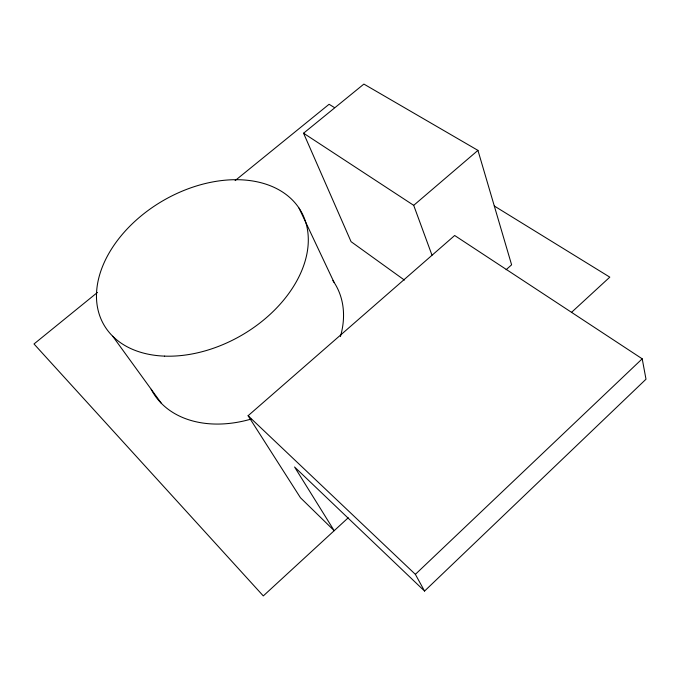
<?xml version="1.0" encoding="UTF-8"?>
<svg xmlns="http://www.w3.org/2000/svg" width="680" height="680" viewBox="0 0 680 680"><rect width="100%" height="100%" fill="white"/><g stroke="black" fill="none" stroke-linecap="round" stroke-linejoin="round"><path stroke-width="1.02" d="M424.55 591.073L646 379.21L642.209 358.81L454.673 235.501L248.106 415.726L300.45 497.735L334.195 530.689L294.567 466.99L424.55 591.073L415.37 574.345L248.106 415.726M415.37 574.345L642.209 358.81M348.245 517.76L263.296 595.918L34 343.969L97.469 292.417M571.548 312.332L609.798 277.142L494.267 205.989M506.107 269.731L511.606 264.817L477.946 150.382L363.885 84.082L303.56 133.212L351.067 241.672L404.404 280.075M431.995 255.187L413.703 205.343L477.946 150.382M235.119 180.6L329.086 104.269L334.5 107.602M303.56 133.212L413.703 205.343M112.719 336.226L161.441 403.41M299.047 208.148L334.041 282.319M332.86 280.585A106.003 77.401 -30.5 0 1 340.408 336.583M250.996 419.109A106.003 77.401 -30.5 0 1 151.181 389.291M164.619 356.125A113.721 77.928 -30 0 0 306.969 227.009A113.721 77.928 -30 0 0 135.566 220.72A113.721 77.928 -30 0 0 164.619 356.125"/></g></svg>
